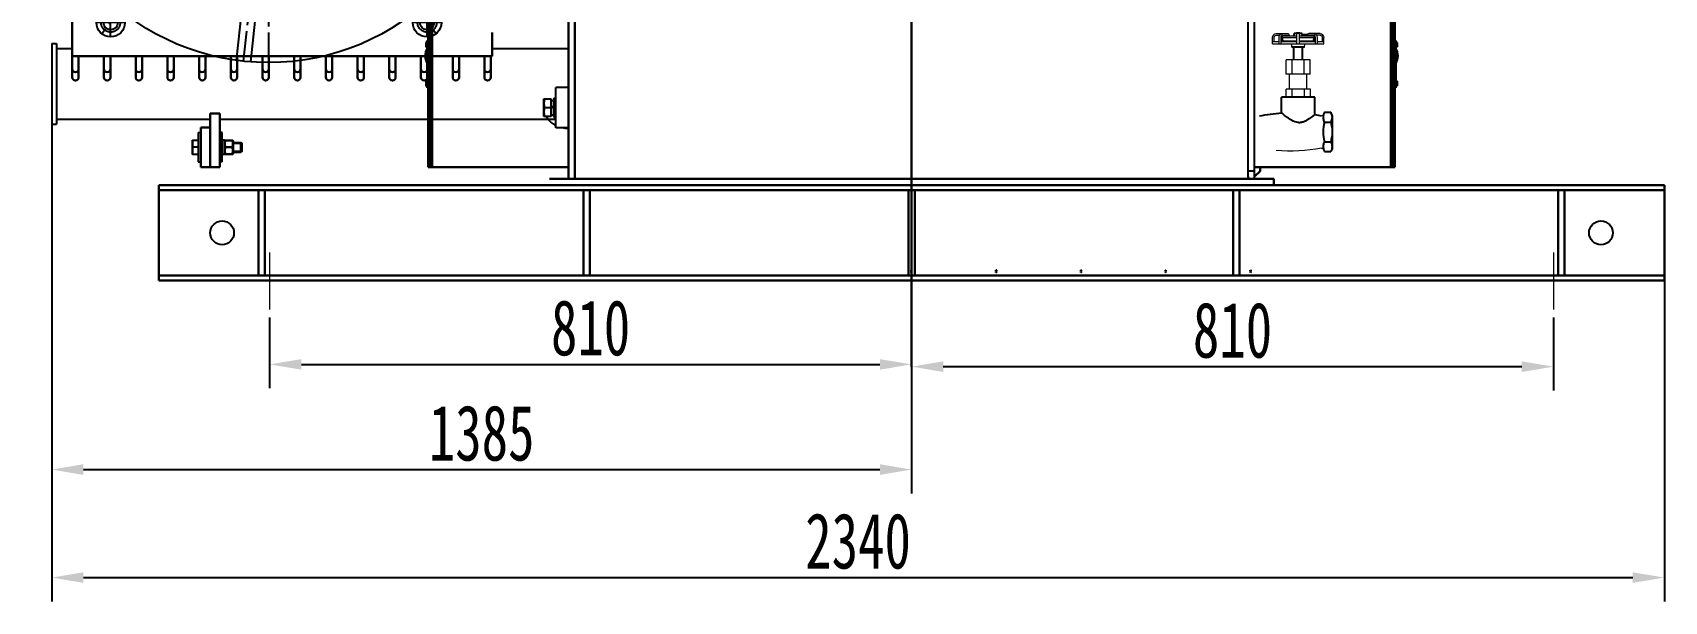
# Model space of a CAD drawing. Extents: x 54056 to 359947, y -41534 to 373650.
# Drawn here: x 82762 to 84821, y -27445 to -26727 of the extents above; entities that cross this region are included whole.
import ezdxf

# ---------------------------------------------------------------- set-up
doc = ezdxf.new("R2010")
doc.units = 0
doc.header["$LTSCALE"] = 3
doc.header["$MEASUREMENT"] = 0
for name, pattern in [('CENTER', [50.8, 31.75, -6.35, 6.35, -6.35]), ('CENTERX2', [20.32, 12.7, -2.54, 2.54, -2.54]), ('HIDDEN', [0.2, 0.1, -0.1])]:
    doc.linetypes.add(name, pattern=pattern)
doc.layers.get('0').update_dxf_attribs({"linetype": 'CONTINUOUS', "lineweight": 30})
doc.layers.get('DEFPOINTS').update_dxf_attribs({"linetype": 'CONTINUOUS', "lineweight": 20})
for name, color, linetype in [('02___PRT_ALL_AXES', 7, 'CONTINUOUS'), ('1', 6, 'CENTER'), ('CHAMFER', 7, 'CONTINUOUS')]:
    doc.layers.add(name, color=color, linetype=linetype)
doc.layers.add('2粗实线', color=7, linetype='CONTINUOUS', lineweight=25)
doc.layers.add('DIM', color=4, linetype='CONTINUOUS', lineweight=20)
doc.styles.get("Standard").update_dxf_attribs({"font": 'STFANGSO.TTF', "width": 0.7})
doc.dimstyles.new('1-15', dxfattribs={"dimscale": 20, "dimtxt": 3.5, "dimasz": 2, "dimexe": 1.5, "dimexo": 0.5, "dimgap": 0.5, "dimtad": 1, "dimtoh": 1, "dimdec": 1, "dimdsep": 46, "dimtxsty": 'Standard', "dimcen": 2.5, "dimclrd": 3, "dimclre": 3, "dimclrt": 3, "dimadec": 0, "dimazin": 2, "dimtfac": 1, "dimtdec": 1, "dimtmove": 0, "dimatfit": 2, "dimfxl": 1, "dimarcsym": 0})

# ---------------------------------------------------------------- blocks, each defined once
blk = doc.blocks.new('风机侧视图')
at = {"layer": '1', "color": 1, "linetype": 'CENTERX2', "lineweight": 25}
for p, q in [((-32377.5, -55769.7), (-32377.5, -55173.6)), ((-32366.8, -55372.2), (-32345.7, -55175.3)), ((-32440.3, -55393.8), (-32588.4, -55210)), ((-32577.1, -55242), (-32577.1, -55206)), ((-32166.5, -55210), (-32314.7, -55393.8)), ((-32177.8, -55242), (-32177.8, -55206)), ((-32559.1, -55224), (-32595.1, -55224)), ((-32159.8, -55224), (-32195.8, -55224)), ((-32081.1, -55439.8), (-32278.1, -55460.9)), ((-32079.4, -55471.6), (-32675.5, -55471.6)), ((-32476.9, -55482.3), (-32673.8, -55503.4)), ((-32440.3, -55549.5), (-32588.4, -55733.3)), ((-32166.5, -55733.3), (-32314.7, -55549.5)), ((-32409.3, -55768), (-32388.2, -55571)), ((-32577.1, -55737.3), (-32577.1, -55701.3)), ((-32177.8, -55737.3), (-32177.8, -55701.3)), ((-32559.1, -55719.3), (-32595.1, -55719.3)), ((-32159.8, -55719.3), (-32195.8, -55719.3))]:
    blk.add_line(p, q, dxfattribs=at)
for centre, radius in [((-32577.1, -55224), 12), ((-32177.8, -55224), 12), ((-32377.5, -55471.6), 233.4), ((-32377.5, -55471.6), 173.4), ((-32377.5, -55471.6), 100), ((-32377.5, -55471.6), 86.4), ((-32577.1, -55719.3), 12), ((-32177.8, -55719.3), 12)]:
    blk.add_circle(centre, radius, dxfattribs=at)
at = {"layer": '2粗实线'}
for p, q in [((-32375.8, -55371.6), (-32354.7, -55174.4)), ((-32358, -55373.5), (-32336.8, -55176.3)), ((-32447, -55399.7), (-32574.4, -55241.8)), ((-32433, -55388.5), (-32560.4, -55230.5)), ((-32194.6, -55230.5), (-32322, -55388.4)), ((-32180.6, -55241.8), (-32308, -55399.7)), ((-32082.2, -55430.9), (-32279.4, -55452.1)), ((-32080.3, -55448.8), (-32277.5, -55469.9)), ((-32477.5, -55473.3), (-32674.7, -55494.5)), ((-32475.6, -55491.2), (-32672.7, -55512.3)), ((-32447, -55543.5), (-32574.4, -55701.5)), ((-32180.7, -55701.5), (-32308, -55543.5)), ((-32433, -55554.8), (-32560.4, -55712.7)), ((-32418.2, -55766.9), (-32397.1, -55569.7)), ((-32400.4, -55768.8), (-32379.2, -55571.6)), ((-32194.6, -55712.8), (-32322, -55554.8))]:
    blk.add_line(p, q, dxfattribs=at)
for centre, radius in [((-32377.5, -55471.6), 298.1), ((-32577.1, -55224), 18), ((-32577.1, -55224), 9), ((-32177.8, -55224), 18), ((-32177.8, -55224), 9), ((-32577.1, -55719.3), 18), ((-32577.1, -55719.3), 9), ((-32177.8, -55719.3), 18), ((-32177.8, -55719.3), 9)]:
    blk.add_circle(centre, radius, dxfattribs=at)
blk = doc.blocks.new('10000风机侧视图')
at = {"color": 4, "linetype": 'Continuous'}
blk.add_blockref('风机侧视图', (0, 0), dxfattribs=at)
blk = doc.blocks.new('7891122')
at = {"color": 7, "linetype": 'Continuous'}
for p, q in [((104929.7, -12259.2), (104928.1, -12262.6)), ((104929.7, -12308.8), (104928.1, -12305.5)), ((104881.3, -12328), (104881.3, -12338)), ((104889, -12328), (104889, -12338)), ((104904.5, -12328), (104904.5, -12338)), ((104912.2, -12328), (104912.2, -12338)), ((104912.2, -12338), (104881.3, -12338)), ((104885.7, -12338), (104885.7, -12357)), ((104907.7, -12338), (104907.7, -12357)), ((104881.7, -12357), (104881.7, -12375)), ((104911.8, -12357), (104881.7, -12357)), ((104889.2, -12357), (104889.2, -12375)), ((104904.2, -12357), (104904.3, -12375)), ((104911.8, -12357), (104911.8, -12375)), ((104864.2, -12395), (104864.2, -12403)), ((104864.2, -12395), (104929.2, -12395)), ((104872.5, -12395), (104872.5, -12403)), ((104875, -12395), (104875, -12403)), ((104911.8, -12375), (104881.7, -12375)), ((104888.7, -12391), (104888.5, -12395)), ((104895, -12395), (104895, -12403)), ((104898.5, -12395), (104898.5, -12403)), ((104904.7, -12391), (104905, -12395)), ((104918.5, -12395), (104918.5, -12403)), ((104921, -12395), (104921, -12403)), ((104929.2, -12395), (104929.2, -12403)), ((104864.2, -12398), (104872.5, -12398)), ((104866.2, -12398), (104866.2, -12403)), ((104869.2, -12406), (104873.2, -12406)), ((104869.2, -12408), (104883.6, -12408)), ((104875, -12398), (104895, -12398)), ((104876.4, -12398), (104876.4, -12403)), ((104877.7, -12399), (104876.7, -12403)), ((104876.7, -12403), (104876.7, -12404.6)), ((104876.7, -12403), (104895, -12403)), ((104895, -12405), (104877, -12405)), ((104877.2, -12405.2), (104877.2, -12405)), ((104877.7, -12399), (104895, -12399)), ((104878.5, -12406), (104883.6, -12406)), ((104879.2, -12405.2), (104879.2, -12405)), ((104881.7, -12405.2), (104881.7, -12405)), ((104884.2, -12405.2), (104884.2, -12405)), ((104885.6, -12405.2), (104885.6, -12405)), ((104888.2, -12398), (104888.2, -12399)), ((104894.7, -12409), (104893.7, -12408)), ((104898.7, -12409), (104894.7, -12409)), ((104895, -12403), (104895, -12405)), ((104895, -12405), (104895, -12408)), ((104898.5, -12408), (104895, -12408)), ((104898.5, -12398), (104918.5, -12398)), ((104898.5, -12399), (104915.7, -12399)), ((104898.5, -12403), (104898.5, -12405)), ((104898.5, -12403), (104916.7, -12403)), ((104898.5, -12405), (104898.5, -12408)), ((104916.5, -12405), (104898.5, -12405)), ((104898.7, -12409), (104899.7, -12408)), ((104905.2, -12398), (104905.3, -12399)), ((104907.9, -12405.2), (104907.9, -12405)), ((104909.3, -12405.2), (104909.3, -12405)), ((104915, -12406), (104909.9, -12406)), ((104924.2, -12408), (104909.9, -12408)), ((104911.8, -12405.2), (104911.8, -12405)), ((104914.2, -12405.2), (104914.2, -12405)), ((104915.7, -12399), (104916.7, -12403)), ((104916.2, -12405.2), (104916.2, -12405)), ((104916.7, -12403), (104916.7, -12404.6)), ((104917.1, -12398), (104917.1, -12403)), ((104924.2, -12406), (104920.2, -12406)), ((104921, -12398), (104929.2, -12398)), ((104927.2, -12398), (104927.2, -12403))]:
    blk.add_line(p, q, dxfattribs=at)
for centre, radius, start, end in [((104887.4, -12454.9), 195.1, 78.6185, 95.4767), ((104926.3, -12261.7), 2, 258.6185, 333.439), ((104926.3, -12306.4), 2, 26.5691, 101.3895), ((104869.2, -12403), 5, 180.004, 270.004), ((104869.2, -12403), 3, 180.004, 270.004), ((104876.4, -12405.2), 0.8, 350.5521, 0.004), ((104876.4, -12405.2), 2.8, 343.0696, 0.004), ((104917, -12405.2), 2.8, 180.004, 196.9384), ((104917, -12405.2), 0.8, 180.004, 189.2329), ((104924.2, -12403), 5, 270.004, 0.004), ((104924.2, -12403), 3, 270.004, 0.004)]:
    blk.add_arc(centre, radius, start, end, dxfattribs=at)
for points, knots in [([(104872.5, -12403), (104872.5, -12404.2), (104873, -12406.5), (104875.1, -12408), (104876.1, -12408)], [0, 0, 0, 0, 0.559749, 1, 1, 1, 1]), ([(104875.8, -12406.2), (104876, -12406.5), (104876.6, -12407.4), (104877.7, -12408), (104878.5, -12408)], [0, 0, 0, 0, 0.281957, 1, 1, 1, 1]), ([(104876.4, -12403), (104876.4, -12403.8), (104876.7, -12405.1), (104878, -12406), (104878.5, -12406)], [0, 0, 0, 0, 0.559749, 1, 1, 1, 1]), ([(104881.2, -12406), (104881.4, -12406), (104881.7, -12405.7), (104881.7, -12405.3), (104881.7, -12405.2)], [0, 0, 0, 0, 0.699647, 1, 1, 1, 1]), ([(104883.6, -12408), (104884.2, -12408), (104885.3, -12407.2), (104885.6, -12405.9), (104885.6, -12405.2)], [0, 0, 0, 0, 0.440244, 1, 1, 1, 1]), ([(104883.6, -12406), (104883.9, -12406), (104884.2, -12405.7), (104884.2, -12405.3), (104884.2, -12405.2)], [0, 0, 0, 0, 0.699647, 1, 1, 1, 1]), ([(104909.9, -12408), (104909.3, -12408), (104908.1, -12407.2), (104907.9, -12405.9), (104907.9, -12405.2)], [0, 0, 0, 0, 0.440221, 1, 1, 1, 1]), ([(104909.9, -12406), (104909.6, -12406), (104909.3, -12405.7), (104909.3, -12405.3), (104909.3, -12405.2)], [0, 0, 0, 0, 0.699632, 1, 1, 1, 1]), ([(104912.3, -12406), (104912.1, -12406), (104911.8, -12405.7), (104911.8, -12405.3), (104911.8, -12405.2)], [0, 0, 0, 0, 0.699632, 1, 1, 1, 1]), ([(104917.1, -12403), (104917.1, -12403.8), (104916.8, -12405.1), (104915.5, -12406), (104915, -12406)], [0, 0, 0, 0, 0.559772, 1, 1, 1, 1]), ([(104917.7, -12406.2), (104917.5, -12406.5), (104916.9, -12407.4), (104915.8, -12408), (104915, -12408)], [0, 0, 0, 0, 0.281975, 1, 1, 1, 1]), ([(104921, -12403), (104921, -12404.2), (104920.5, -12406.5), (104918.4, -12408), (104917.4, -12408)], [0, 0, 0, 0, 0.559772, 1, 1, 1, 1])]:
    blk.add_open_spline(points, degree=3, knots=knots, dxfattribs=at)
for points in [[(104875, -12403), (104875, -12404.1), (104875.3, -12405.3), (104875.8, -12406.2)], [(104918.5, -12403), (104918.5, -12404.1), (104918.2, -12405.3), (104917.7, -12406.2)]]:
    blk.add_open_spline(points, degree=3, dxfattribs=at)
at = {"layer": '02___PRT_ALL_AXES', "color": 7, "linetype": 'Continuous'}
for p, q in [((104929.7, -12259.2), (104937.7, -12259.2)), ((104929.7, -12271.6), (104937.7, -12271.6)), ((104939.7, -12263.2), (104937.7, -12259.2)), ((104939.7, -12284), (104939.7, -12263.2)), ((104939.7, -12304.8), (104939.7, -12284)), ((104875.7, -12307.9), (104875.7, -12328)), ((104917.7, -12305.9), (104917.7, -12328)), ((104929.7, -12296.4), (104937.7, -12296.4)), ((104929.7, -12308.8), (104937.7, -12308.8)), ((104939.7, -12304.8), (104937.7, -12308.8)), ((104917.7, -12328), (104875.7, -12328)), ((104904.7, -12391), (104888.7, -12391)), ((104891.2, -12375), (104891.2, -12391)), ((104902.2, -12375), (104902.2, -12391)), ((104891.7, -12405), (104891.7, -12408)), ((104895, -12408), (104891.7, -12408)), ((104901.7, -12408), (104898.5, -12408)), ((104901.7, -12405), (104901.7, -12408)), ((104908.1, -12406.5), (104901.7, -12406.5))]:
    blk.add_line(p, q, dxfattribs=at)
for start, end in [(258.316, 266.593), (278.9641, 281.3895)]:
    blk.add_arc((104887.3, -12113.1), 195.1, start, end, dxfattribs=at)
for points, knots in [([(104929.7, -12271.6), (104929, -12270.2), (104927.9, -12267.3), (104928, -12264.2), (104928.4, -12262.8)], [0, 0, 0, 0, 0.510357, 1, 1, 1, 1]), ([(104929.7, -12296.4), (104928.7, -12292.4), (104927.4, -12284), (104928.7, -12275.6), (104929.7, -12271.6)], [0, 0, 0, 0, 0.5, 1, 1, 1, 1]), ([(104937.7, -12271.6), (104938.7, -12269.7), (104940.1, -12265.4), (104938.7, -12261.1), (104937.7, -12259.2)], [0, 0, 0, 0, 0.500015, 1, 1, 1, 1]), ([(104937.7, -12296.4), (104938.8, -12292.4), (104940.1, -12284), (104938.8, -12275.6), (104937.7, -12271.6)], [0, 0, 0, 0, 0.5, 1, 1, 1, 1]), ([(104917.7, -12305.9), (104917.7, -12305.9), (104917.6, -12305.7), (104917.2, -12305.5), (104916.7, -12305), (104915.6, -12304.1), (104913.8, -12302.8), (104911.3, -12300.9), (104908.2, -12299), (104904.8, -12297.1), (104900.8, -12295.6), (104895, -12295.4), (104889.7, -12297.8), (104885.1, -12300.7), (104882.2, -12302.8), (104879.7, -12304.7), (104877.9, -12306.1), (104876.9, -12307), (104876.2, -12307.5), (104876.1, -12307.7), (104875.7, -12307.9), (104875.7, -12307.9)], [0, 0, 0, 0, 0.00306, 0.012099, 0.026757, 0.046517, 0.09892, 0.16467, 0.240017, 0.322256, 0.409475, 0.499602, 0.67601, 0.758511, 0.83425, 0.900419, 0.953174, 0.973067, 0.987826, 0.996926, 1, 1, 1, 1]), ([(104928.4, -12305.3), (104928.1, -12303.8), (104927.9, -12300.7), (104929, -12297.8), (104929.7, -12296.4)], [0, 0, 0, 0, 0.489641, 1, 1, 1, 1]), ([(104937.7, -12308.8), (104938.7, -12306.9), (104940.1, -12302.6), (104938.7, -12298.3), (104937.7, -12296.4)], [0, 0, 0, 0, 0.499985, 1, 1, 1, 1])]:
    blk.add_open_spline(points, degree=3, knots=knots, dxfattribs=at)
for points in [[(104928.4, -12262.8), (104928.7, -12261.5), (104929.2, -12260.3), (104929.7, -12259.2)], [(104929.7, -12308.8), (104929.2, -12307.7), (104928.7, -12306.5), (104928.4, -12305.3)]]:
    blk.add_open_spline(points, degree=3, dxfattribs=at)
blk = doc.blocks.new('*D42')
at = {"color": 3, "linetype": 'ByBlock', "lineweight": -2, "transparency": 16777216}
for p, q in [((83061.2, -27087.1), (83061.2, -27176.2)), ((83871.2, -27087.1), (83871.2, -27176.2)), ((83101.2, -27146.2), (83831.2, -27146.2))]:
    blk.add_line(p, q, dxfattribs=at)
at = {"color": 3, "linetype": 'ByBlock', "transparency": 16777216}
for points in [[(83101.2, -27139.6), (83101.2, -27152.9), (83061.2, -27146.2)], [(83831.2, -27139.6), (83831.2, -27152.9), (83871.2, -27146.2)]]:
    blk.add_solid(points, dxfattribs=at)
at = {"layer": 'DEFPOINTS', "color": 0, "linetype": 'ByBlock', "transparency": 16777216}
for p in [(83061.2, -27077.1), (83871.2, -27077.1), (83871.2, -27146.2)]:
    blk.add_point(p, dxfattribs=at)
at = {"color": 3, "linetype": 'ByBlock', "lineweight": 30, "transparency": 16777216, "insert": (83466.2, -27100.4), "char_height": 70, "attachment_point": 5}
blk.add_mtext('810', dxfattribs=at)
blk = doc.blocks.new('*D43')
at = {"color": 3, "linetype": 'ByBlock', "lineweight": -2, "transparency": 16777216}
for p, q in [((83871.2, -27087.1), (83871.2, -27179.1)), ((84681.2, -27087.1), (84681.2, -27179.1)), ((83911.2, -27149.1), (84641.2, -27149.1))]:
    blk.add_line(p, q, dxfattribs=at)
at = {"color": 3, "linetype": 'ByBlock', "transparency": 16777216}
for points in [[(83911.2, -27142.4), (83911.2, -27155.8), (83871.2, -27149.1)], [(84641.2, -27142.4), (84641.2, -27155.8), (84681.2, -27149.1)]]:
    blk.add_solid(points, dxfattribs=at)
at = {"layer": 'DEFPOINTS', "color": 0, "linetype": 'ByBlock', "transparency": 16777216}
for p in [(83871.2, -27077.1), (84681.2, -27077.1), (84681.2, -27149.1)]:
    blk.add_point(p, dxfattribs=at)
at = {"color": 3, "linetype": 'ByBlock', "lineweight": 30, "transparency": 16777216, "insert": (84276.2, -27103.3), "char_height": 70, "attachment_point": 5}
blk.add_mtext('810', dxfattribs=at)
blk = doc.blocks.new('*D44')
at = {"color": 3, "linetype": 'ByBlock', "lineweight": -2, "transparency": 16777216}
for p, q in [((83871.2, -26775.8), (83871.2, -27309)), ((82786.2, -26853.2), (82786.2, -27309)), ((82826.2, -27279), (83831.2, -27279))]:
    blk.add_line(p, q, dxfattribs=at)
at = {"color": 3, "linetype": 'ByBlock', "transparency": 16777216}
for points in [[(82826.2, -27272.3), (82826.2, -27285.7), (82786.2, -27279)], [(83831.2, -27272.3), (83831.2, -27285.7), (83871.2, -27279)]]:
    blk.add_solid(points, dxfattribs=at)
at = {"layer": 'DEFPOINTS', "color": 0, "linetype": 'ByBlock', "transparency": 16777216}
for p in [(83871.2, -26765.8), (82786.2, -26843.2), (83871.2, -27279)]:
    blk.add_point(p, dxfattribs=at)
at = {"color": 3, "linetype": 'ByBlock', "lineweight": 30, "transparency": 16777216, "insert": (83328.7, -27233.2), "char_height": 70, "attachment_point": 5}
blk.add_mtext('1385', dxfattribs=at)
blk = doc.blocks.new('*D45')
at = {"color": 3, "linetype": 'ByBlock', "lineweight": -2, "transparency": 16777216}
for p, q in [((82786.2, -26824.9), (82786.2, -27445.3)), ((84821.2, -26990.2), (84821.2, -27445.3)), ((82826.2, -27415.3), (84781.2, -27415.3))]:
    blk.add_line(p, q, dxfattribs=at)
at = {"color": 3, "linetype": 'ByBlock', "transparency": 16777216}
for points in [[(82826.2, -27408.7), (82826.2, -27422), (82786.2, -27415.3)], [(84781.2, -27408.7), (84781.2, -27422), (84821.2, -27415.3)]]:
    blk.add_solid(points, dxfattribs=at)
at = {"layer": 'DEFPOINTS', "color": 0, "linetype": 'ByBlock', "transparency": 16777216}
for p in [(82786.2, -26814.9), (84821.2, -26980.2), (84821.2, -27415.3)]:
    blk.add_point(p, dxfattribs=at)
at = {"color": 3, "linetype": 'ByBlock', "lineweight": 30, "transparency": 16777216, "insert": (83803.7, -27369.5), "char_height": 70, "attachment_point": 5}
blk.add_mtext('2340', dxfattribs=at)

msp = doc.modelspace()

# ---------------------------------------------------------------- linework, layer by layer
at = {"color": 1, "linetype": 'ByBlock', "lineweight": 30}
msp.add_line((83871.155, -24666), (83871.155, -27149.113), dxfattribs=at)
at = {"color": 7, "linetype": 'Continuous'}
for p, q in [((83261.341, -26897.213), (83260.085, -25140.013)), ((83261.341, -26897.213), (83260.085, -25140.013)), ((84480.97, -26897.213), (84482.225, -25140.013)), ((82812.155, -26783.962), (82812.155, -25468.39)), ((83438.155, -26912.213), (83438.155, -26437.213)), ((83261.155, -26897.212), (83261.155, -26637.212)), ((84481.155, -26897.212), (84481.155, -26637.212)), ((83261.155, -26737.212), (83260.055, -26737.212)), ((83260.055, -26737.212), (83260.055, -26738.712)), ((83260.055, -26746.712), (83260.055, -26787.712)), ((83260.155, -26737.212), (83260.155, -26797.212)), ((83342.155, -26757.213), (83342.155, -26727.213)), ((84481.155, -26737.212), (84482.255, -26737.212)), ((84482.155, -26737.212), (84482.155, -26797.212)), ((84482.255, -26737.212), (84482.255, -26738.712)), ((84482.255, -26746.712), (84482.255, -26787.712)), ((82812.155, -26757.213), (83342.155, -26757.213)), ((82820.155, -26757.213), (82820.155, -26783.962)), ((82852.155, -26783.962), (82852.155, -26757.213)), ((82860.155, -26757.213), (82860.155, -26783.962)), ((82892.155, -26783.962), (82892.155, -26757.213)), ((82900.155, -26757.213), (82900.155, -26783.962)), ((82932.155, -26783.962), (82932.155, -26757.213)), ((82940.155, -26757.213), (82940.155, -26783.962)), ((82972.155, -26783.962), (82972.155, -26757.213)), ((82980.155, -26757.213), (82980.155, -26783.962)), ((83012.155, -26783.962), (83012.155, -26757.213)), ((83020.155, -26757.213), (83020.155, -26783.962)), ((83052.155, -26783.962), (83052.155, -26757.213)), ((83060.155, -26757.213), (83060.155, -26783.962)), ((83092.155, -26783.962), (83092.155, -26757.213)), ((83100.155, -26757.213), (83100.155, -26783.962)), ((83132.155, -26783.962), (83132.155, -26757.213)), ((83140.155, -26757.213), (83140.155, -26783.962)), ((83172.155, -26783.962), (83172.155, -26757.213)), ((83180.155, -26757.213), (83180.155, -26783.962)), ((83212.155, -26783.962), (83212.155, -26757.213)), ((83220.155, -26757.213), (83220.155, -26783.962)), ((83252.155, -26783.962), (83252.155, -26757.213)), ((83260.155, -26760.391), (83260.055, -26760.391)), ((83260.155, -26757.213), (83260.155, -26783.962)), ((83292.155, -26783.962), (83292.155, -26757.213)), ((83300.155, -26757.213), (83300.155, -26783.962)), ((83332.155, -26783.962), (83332.155, -26757.213)), ((83340.155, -26757.213), (83340.155, -26783.962)), ((84482.155, -26760.391), (84482.255, -26760.391)), ((83260.055, -26795.712), (83260.055, -26797.212)), ((83261.155, -26797.212), (83260.055, -26797.212)), ((84481.155, -26797.212), (84482.255, -26797.212)), ((84482.255, -26795.712), (84482.255, -26797.212)), ((83416.555, -26833.325), (83416.555, -26811.1)), ((83416.555, -26820.323), (83419.655, -26822.113)), ((83416.555, -26820.612), (83419.655, -26822.401)), ((82974.155, -26847.213), (82986.155, -26847.213)), ((82974.155, -26847.213), (82974.155, -26897.213)), ((82986.155, -26829.629), (82998.155, -26829.629)), ((82986.155, -26829.629), (82986.155, -26897.213)), ((82998.155, -26829.629), (82998.155, -26897.213)), ((83004.255, -26863.013), (83004.255, -26881.413)), ((83004.541, -26863.54), (83014.769, -26863.54)), ((83015.055, -26879.724), (83015.055, -26864.702)), ((83026.155, -26867.413), (83024.955, -26866.213)), ((83024.955, -26866.213), (83024.955, -26878.213)), ((83026.155, -26877.313), (83026.155, -26867.113)), ((83014.769, -26880.886), (83004.541, -26880.886)), ((83012.552, -26872.213), (83006.759, -26872.213)), ((83026.155, -26877.013), (83024.955, -26878.213)), ((82974.155, -26897.213), (82998.155, -26897.213)), ((83438.155, -26897.213), (83261.155, -26897.213)), ((84296.155, -26909.213), (84296.155, -26912.213)), ((84304.155, -26897.213), (84481.155, -26897.213)), ((82921.155, -26920.213), (84821.155, -26920.213)), ((82921.155, -26920.213), (82921.155, -27040.213)), ((82921.155, -26926.213), (84821.155, -26926.213)), ((83055.155, -26926.213), (83047.155, -26926.213)), ((83047.155, -27034.213), (83047.155, -26926.213)), ((83055.155, -27034.213), (83055.155, -26926.213)), ((84328.155, -26912.213), (83414.155, -26912.213)), ((83457.155, -27034.213), (83457.155, -26926.213)), ((83465.155, -27034.213), (83465.155, -26926.213)), ((83867.155, -27034.213), (83867.155, -26926.213)), ((83875.155, -27034.213), (83875.155, -26926.213)), ((84277.155, -27034.213), (84277.155, -26926.213)), ((84285.155, -27034.213), (84285.155, -26926.213)), ((84328.155, -26912.213), (84328.155, -26920.213)), ((84695.155, -26926.213), (84687.155, -26926.213)), ((84687.155, -27034.213), (84687.155, -26926.213)), ((84695.155, -27034.213), (84695.155, -26926.213)), ((84821.155, -26920.213), (84821.155, -27040.213)), ((82921.155, -27034.213), (84821.155, -27034.213)), ((83055.155, -27034.213), (83047.155, -27034.213)), ((83465.155, -27034.213), (83457.155, -27034.213)), ((83875.155, -27034.213), (83867.155, -27034.213)), ((84285.155, -27034.213), (84277.155, -27034.213)), ((84695.155, -27034.213), (84687.155, -27034.213)), ((82921.155, -27040.213), (84821.155, -27040.213))]:
    msp.add_line(p, q, dxfattribs=at)
at = {"color": 3, "linetype": 'Continuous'}
for p, q in [((83263.354, -26897.213), (83262.01, -25140.013)), ((83263.354, -26897.213), (83262.01, -25140.013)), ((83265.01, -25140.013), (83266.354, -26897.213)), ((83265.01, -25140.013), (83266.354, -26897.213)), ((84477.301, -25140.013), (84475.956, -26897.213)), ((84478.956, -26897.213), (84480.301, -25140.013)), ((83446.155, -26437.213), (83446.155, -26912.213)), ((84304.155, -26909.213), (84311.155, -26902.213)), ((84311.155, -26902.213), (84311.155, -26897.213))]:
    msp.add_line(p, q, dxfattribs=at)
at = {"color": 2, "linetype": 'Continuous'}
for p, q in [((83026.155, -26867.113), (83015.055, -26867.113)), ((83026.155, -26877.313), (83015.055, -26877.313))]:
    msp.add_line(p, q, dxfattribs=at)
at = {"color": 7, "linetype": 'Continuous'}
for centre, start, end in [((83006.759, -26864.702), 152.347904, 180), ((83012.552, -26864.702), 0, 27.652096), ((83006.759, -26879.724), 180, 207.652096), ((83012.552, -26879.724), 332.347904, 0)]:
    msp.add_arc(centre, 2.504, start, end, dxfattribs=at)
for points, knots in [([(82812.155, -26773.581), (82812.155, -26774.436), (82813.008, -26776.433), (82816.155, -26777.65), (82819.303, -26776.433), (82820.155, -26774.436), (82820.155, -26773.581)], [0, 0, 0, 0, 0.21953827, 0.5, 0.78046173, 1, 1, 1, 1]), ([(82820.155, -26783.962), (82820.155, -26784.973), (82819.279, -26787.084), (82816.155, -26788.349), (82813.031, -26787.084), (82812.155, -26784.973), (82812.155, -26783.962)], [0, 0, 0, 0, 0.2488283, 0.49999964, 0.75117097, 1, 1, 1, 1]), ([(82852.155, -26773.581), (82852.155, -26774.436), (82853.008, -26776.433), (82856.155, -26777.65), (82859.303, -26776.433), (82860.155, -26774.436), (82860.155, -26773.581)], [0, 0, 0, 0, 0.21953827, 0.5, 0.78046173, 1, 1, 1, 1]), ([(82860.155, -26783.962), (82860.155, -26784.973), (82859.279, -26787.084), (82856.155, -26788.349), (82853.031, -26787.084), (82852.155, -26784.973), (82852.155, -26783.962)], [0, 0, 0, 0, 0.2488283, 0.49999964, 0.75117097, 1, 1, 1, 1]), ([(82892.155, -26773.581), (82892.155, -26774.436), (82893.008, -26776.433), (82896.155, -26777.65), (82899.303, -26776.433), (82900.155, -26774.436), (82900.155, -26773.581)], [0, 0, 0, 0, 0.21953827, 0.5, 0.78046173, 1, 1, 1, 1]), ([(82900.155, -26783.962), (82900.155, -26784.973), (82899.279, -26787.084), (82896.155, -26788.349), (82893.031, -26787.084), (82892.155, -26784.973), (82892.155, -26783.962)], [0, 0, 0, 0, 0.2488283, 0.49999964, 0.75117097, 1, 1, 1, 1]), ([(82932.155, -26773.581), (82932.155, -26774.436), (82933.008, -26776.433), (82936.155, -26777.65), (82939.303, -26776.433), (82940.155, -26774.436), (82940.155, -26773.581)], [0, 0, 0, 0, 0.21953827, 0.5, 0.78046173, 1, 1, 1, 1]), ([(82940.155, -26783.962), (82940.155, -26784.973), (82939.279, -26787.084), (82936.155, -26788.349), (82933.031, -26787.084), (82932.155, -26784.973), (82932.155, -26783.962)], [0, 0, 0, 0, 0.2488283, 0.49999964, 0.75117097, 1, 1, 1, 1]), ([(82972.155, -26773.581), (82972.155, -26774.436), (82973.008, -26776.433), (82976.155, -26777.65), (82979.303, -26776.433), (82980.155, -26774.436), (82980.155, -26773.581)], [0, 0, 0, 0, 0.21953827, 0.5, 0.78046173, 1, 1, 1, 1]), ([(82980.155, -26783.962), (82980.155, -26784.973), (82979.279, -26787.084), (82976.155, -26788.349), (82973.031, -26787.084), (82972.155, -26784.973), (82972.155, -26783.962)], [0, 0, 0, 0, 0.2488283, 0.49999964, 0.75117097, 1, 1, 1, 1]), ([(83012.155, -26773.581), (83012.155, -26774.436), (83013.008, -26776.433), (83016.155, -26777.65), (83019.303, -26776.433), (83020.155, -26774.436), (83020.155, -26773.581)], [0, 0, 0, 0, 0.21953827, 0.5, 0.78046173, 1, 1, 1, 1]), ([(83020.155, -26783.962), (83020.155, -26784.973), (83019.279, -26787.084), (83016.155, -26788.349), (83013.031, -26787.084), (83012.155, -26784.973), (83012.155, -26783.962)], [0, 0, 0, 0, 0.2488283, 0.49999964, 0.75117097, 1, 1, 1, 1]), ([(83052.155, -26773.581), (83052.155, -26774.436), (83053.008, -26776.433), (83056.155, -26777.65), (83059.303, -26776.433), (83060.155, -26774.436), (83060.155, -26773.581)], [0, 0, 0, 0, 0.21953827, 0.5, 0.78046173, 1, 1, 1, 1]), ([(83060.155, -26783.962), (83060.155, -26784.973), (83059.279, -26787.084), (83056.155, -26788.349), (83053.031, -26787.084), (83052.155, -26784.973), (83052.155, -26783.962)], [0, 0, 0, 0, 0.2488283, 0.49999964, 0.75117097, 1, 1, 1, 1]), ([(83092.155, -26773.581), (83092.155, -26774.436), (83093.008, -26776.433), (83096.155, -26777.65), (83099.303, -26776.433), (83100.155, -26774.436), (83100.155, -26773.581)], [0, 0, 0, 0, 0.21953827, 0.5, 0.78046173, 1, 1, 1, 1]), ([(83100.155, -26783.962), (83100.155, -26784.973), (83099.279, -26787.084), (83096.155, -26788.349), (83093.031, -26787.084), (83092.155, -26784.973), (83092.155, -26783.962)], [0, 0, 0, 0, 0.2488283, 0.49999964, 0.75117097, 1, 1, 1, 1]), ([(83132.155, -26773.581), (83132.155, -26774.436), (83133.008, -26776.433), (83136.155, -26777.65), (83139.303, -26776.433), (83140.155, -26774.436), (83140.155, -26773.581)], [0, 0, 0, 0, 0.21953827, 0.5, 0.78046173, 1, 1, 1, 1]), ([(83140.155, -26783.962), (83140.155, -26784.973), (83139.279, -26787.084), (83136.155, -26788.349), (83133.031, -26787.084), (83132.155, -26784.973), (83132.155, -26783.962)], [0, 0, 0, 0, 0.2488283, 0.49999964, 0.75117097, 1, 1, 1, 1]), ([(83172.155, -26773.581), (83172.155, -26774.436), (83173.008, -26776.433), (83176.155, -26777.65), (83179.303, -26776.433), (83180.155, -26774.436), (83180.155, -26773.581)], [0, 0, 0, 0, 0.21953827, 0.5, 0.78046173, 1, 1, 1, 1]), ([(83180.155, -26783.962), (83180.155, -26784.973), (83179.279, -26787.084), (83176.155, -26788.349), (83173.031, -26787.084), (83172.155, -26784.973), (83172.155, -26783.962)], [0, 0, 0, 0, 0.2488283, 0.49999964, 0.75117097, 1, 1, 1, 1]), ([(83212.155, -26773.581), (83212.155, -26774.436), (83213.008, -26776.433), (83216.155, -26777.65), (83219.303, -26776.433), (83220.155, -26774.436), (83220.155, -26773.581)], [0, 0, 0, 0, 0.21953827, 0.5, 0.78046173, 1, 1, 1, 1]), ([(83220.155, -26783.962), (83220.155, -26784.973), (83219.279, -26787.084), (83216.155, -26788.349), (83213.031, -26787.084), (83212.155, -26784.973), (83212.155, -26783.962)], [0, 0, 0, 0, 0.2488283, 0.49999964, 0.75117097, 1, 1, 1, 1]), ([(83252.155, -26773.581), (83252.155, -26774.436), (83253.008, -26776.433), (83256.155, -26777.65), (83259.303, -26776.433), (83260.155, -26774.436), (83260.155, -26773.581)], [0, 0, 0, 0, 0.21953827, 0.5, 0.78046173, 1, 1, 1, 1]), ([(83260.155, -26783.962), (83260.155, -26784.973), (83259.279, -26787.084), (83256.155, -26788.349), (83253.031, -26787.084), (83252.155, -26784.973), (83252.155, -26783.962)], [0, 0, 0, 0, 0.2488283, 0.49999964, 0.75117097, 1, 1, 1, 1]), ([(83292.155, -26773.581), (83292.155, -26774.436), (83293.008, -26776.433), (83296.155, -26777.65), (83299.303, -26776.433), (83300.155, -26774.436), (83300.155, -26773.581)], [0, 0, 0, 0, 0.21953827, 0.5, 0.78046173, 1, 1, 1, 1]), ([(83300.155, -26783.962), (83300.155, -26784.973), (83299.279, -26787.084), (83296.155, -26788.349), (83293.031, -26787.084), (83292.155, -26784.973), (83292.155, -26783.962)], [0, 0, 0, 0, 0.2488283, 0.49999964, 0.75117097, 1, 1, 1, 1]), ([(83332.155, -26773.581), (83332.155, -26774.436), (83333.008, -26776.433), (83336.155, -26777.65), (83339.303, -26776.433), (83340.155, -26774.436), (83340.155, -26773.581)], [0, 0, 0, 0, 0.21953827, 0.5, 0.78046173, 1, 1, 1, 1]), ([(83340.155, -26783.962), (83340.155, -26784.973), (83339.279, -26787.084), (83336.155, -26788.349), (83333.031, -26787.084), (83332.155, -26784.973), (83332.155, -26783.962)], [0, 0, 0, 0, 0.2488283, 0.49999964, 0.75117097, 1, 1, 1, 1]), ([(83006.759, -26863.54), (83006.516, -26863.54), (83006.033, -26863.668), (83005.486, -26864.127), (83005.112, -26864.697), (83004.783, -26865.512), (83004.584, -26866.583), (83004.52, -26867.876), (83004.583, -26869.168), (83004.783, -26870.24), (83005.111, -26871.055), (83005.486, -26871.625), (83006.033, -26872.084), (83006.516, -26872.213), (83006.759, -26872.213)], [0, 0, 0, 0, 0.06831589, 0.13361298, 0.1964227, 0.25790937, 0.37917325, 0.49994446, 0.62072047, 0.74200295, 0.80350716, 0.8663402, 0.93167151, 1, 1, 1, 1]), ([(83012.552, -26872.213), (83012.795, -26872.213), (83013.277, -26872.084), (83013.824, -26871.625), (83014.199, -26871.055), (83014.528, -26870.24), (83014.727, -26869.169), (83014.79, -26867.876), (83014.727, -26866.583), (83014.528, -26865.512), (83014.199, -26864.697), (83013.824, -26864.127), (83013.277, -26863.668), (83012.795, -26863.54), (83012.552, -26863.54)], [0, 0, 0, 0, 0.06831508, 0.13361999, 0.196443, 0.25793888, 0.37921906, 0.50000776, 0.62079657, 0.74207692, 0.80357124, 0.866388, 0.93168733, 1, 1, 1, 1]), ([(83006.759, -26872.213), (83006.516, -26872.213), (83006.033, -26872.342), (83005.486, -26872.801), (83005.111, -26873.371), (83004.783, -26874.186), (83004.584, -26875.257), (83004.52, -26876.55), (83004.584, -26877.843), (83004.783, -26878.914), (83005.112, -26879.729), (83005.486, -26880.298), (83006.033, -26880.757), (83006.516, -26880.886), (83006.759, -26880.886)], [0, 0, 0, 0, 0.06831954, 0.13363892, 0.19647531, 0.25797273, 0.37924939, 0.50003357, 0.62081808, 0.74209453, 0.80358604, 0.86639654, 0.9316918, 1, 1, 1, 1]), ([(83012.552, -26880.886), (83012.795, -26880.886), (83013.277, -26880.757), (83013.824, -26880.298), (83014.199, -26879.729), (83014.528, -26878.914), (83014.727, -26877.843), (83014.79, -26876.55), (83014.727, -26875.257), (83014.528, -26874.186), (83014.199, -26873.371), (83013.825, -26872.801), (83013.277, -26872.342), (83012.795, -26872.213), (83012.552, -26872.213)], [0, 0, 0, 0, 0.06829582, 0.13358371, 0.1963908, 0.25788017, 0.37915389, 0.49993567, 0.6207226, 0.74201401, 0.80351993, 0.86635544, 0.93168065, 1, 1, 1, 1])]:
    msp.add_open_spline(points, degree=3, knots=knots, dxfattribs=at)
at = {"layer": '02___PRT_ALL_AXES', "color": 7, "linetype": 'Continuous'}
for p, q in [((82786.155, -26741.213), (82786.155, -26843.213)), ((82786.155, -26741.213), (82792.155, -26741.213)), ((82792.155, -26741.213), (82792.155, -26843.213)), ((83258.455, -26739.931), (83258.455, -26745.494)), ((84483.855, -26739.931), (84483.855, -26745.494)), ((82792.155, -26747.713), (82812.155, -26747.713)), ((83342.155, -26747.713), (83438.155, -26747.713)), ((83258.455, -26788.931), (83258.455, -26794.494)), ((83438.155, -26796.713), (83422.155, -26796.713)), ((83422.155, -26847.713), (83422.155, -26796.713)), ((83438.155, -26847.713), (83438.155, -26796.713)), ((84483.855, -26788.931), (84483.855, -26794.494)), ((83407.31, -26811.1), (83416.555, -26811.1)), ((83407.31, -26833.325), (83407.31, -26811.1)), ((83416.555, -26822.213), (83408.022, -26822.213)), ((83416.555, -26813.013), (83419.655, -26813.013)), ((83419.655, -26810.213), (83422.155, -26810.213)), ((83419.655, -26810.213), (83419.655, -26834.213)), ((82786.155, -26843.213), (82792.155, -26843.213)), ((82792.155, -26836.713), (82986.155, -26836.713)), ((82998.155, -26836.713), (83412.533, -26836.713)), ((83416.555, -26833.325), (83407.31, -26833.325)), ((83412.533, -26836.713), (83422.155, -26836.713)), ((83416.555, -26831.413), (83419.655, -26831.413)), ((83419.655, -26834.213), (83422.155, -26834.213)), ((83438.155, -26847.713), (83422.155, -26847.713)), ((82963.655, -26863.213), (82971.155, -26863.213)), ((82963.655, -26881.213), (82963.655, -26863.213)), ((82971.155, -26853.713), (82974.155, -26853.713)), ((82971.155, -26853.713), (82971.155, -26890.713)), ((83001.155, -26853.713), (82998.155, -26853.713)), ((83001.155, -26890.713), (83001.155, -26853.713)), ((83004.255, -26863.013), (83001.155, -26863.013)), ((83015.055, -26866.213), (83024.955, -26866.213)), ((82971.155, -26881.213), (82963.655, -26881.213)), ((82971.155, -26872.213), (82964.232, -26872.213)), ((82971.155, -26890.713), (82974.155, -26890.713)), ((83001.155, -26890.713), (82998.155, -26890.713)), ((83004.255, -26881.413), (83001.155, -26881.413)), ((83015.055, -26878.213), (83024.955, -26878.213))]:
    msp.add_line(p, q, dxfattribs=at)
at = {"layer": '02___PRT_ALL_AXES', "color": 8, "linetype": 'HIDDEN'}
for p, q in [((83871.655, -27027.213), (83870.655, -27027.213)), ((83870.655, -27030.213), (83870.655, -27027.213)), ((83871.655, -27030.213), (83870.655, -27030.213)), ((83871.655, -27030.213), (83871.655, -27027.213)), ((83978.655, -27027.213), (83977.655, -27027.213)), ((83977.655, -27030.213), (83977.655, -27027.213)), ((83978.655, -27030.213), (83977.655, -27030.213)), ((83978.655, -27030.213), (83978.655, -27027.213)), ((84085.655, -27027.213), (84084.655, -27027.213)), ((84084.655, -27030.213), (84084.655, -27027.213)), ((84085.655, -27030.213), (84084.655, -27030.213)), ((84085.655, -27030.213), (84085.655, -27027.213)), ((84192.655, -27027.213), (84191.655, -27027.213)), ((84191.655, -27030.213), (84191.655, -27027.213)), ((84192.655, -27030.213), (84191.655, -27030.213)), ((84192.655, -27030.213), (84192.655, -27027.213)), ((84299.655, -27027.213), (84298.655, -27027.213)), ((84298.655, -27030.213), (84298.655, -27027.213)), ((84299.655, -27030.213), (84298.655, -27030.213)), ((84299.655, -27030.213), (84299.655, -27027.213))]:
    msp.add_line(p, q, dxfattribs=at)
at = {"layer": '02___PRT_ALL_AXES', "color": 7, "linetype": 'Continuous'}
for centre in [(83001.155, -26980.213), (84741.155, -26980.213)]:
    msp.add_circle(centre, 15, dxfattribs=at)
for centre, radius, start, end in [((83260.155, -26740.507), 1.795, 90, 161.265731), ((83260.155, -26744.917), 1.795, 198.734269, 270), ((84482.155, -26740.507), 1.795, 18.734269, 90), ((84482.155, -26744.917), 1.795, 270, 341.265731), ((83274.055, -26756.712), 16.9, 146.036378, 213.963622), ((84468.255, -26756.712), 16.9, 326.036378, 33.963622), ((83260.155, -26789.507), 1.795, 90, 161.265731), ((84482.155, -26789.507), 1.795, 18.734269, 90), ((83260.155, -26793.917), 1.795, 198.734269, 270), ((84482.155, -26793.917), 1.795, 270, 341.265731), ((83438.148, -26810.692), 37.581, 260.644487, 270.010733)]:
    msp.add_arc(centre, radius, start, end, dxfattribs=at)
for points, knots in [([(83408.022, -26811.1), (83407.804, -26812.012), (83407.534, -26813.393), (83407.342, -26815.256), (83407.31, -26816.19), (83407.31, -26816.657)], [0, 0, 0, 0, 0.50084784, 0.75056496, 1, 1, 1, 1]), ([(83407.31, -26816.657), (83407.31, -26817.123), (83407.342, -26818.058), (83407.534, -26819.92), (83407.804, -26821.301), (83408.022, -26822.213)], [0, 0, 0, 0, 0.24943505, 0.49915216, 1, 1, 1, 1]), ([(83408.022, -26822.213), (83407.804, -26823.124), (83407.534, -26824.506), (83407.342, -26826.368), (83407.31, -26827.302), (83407.31, -26827.769)], [0, 0, 0, 0, 0.50084784, 0.75056496, 1, 1, 1, 1]), ([(83407.31, -26827.769), (83407.31, -26828.236), (83407.342, -26829.17), (83407.534, -26831.032), (83407.804, -26832.414), (83408.022, -26833.325)], [0, 0, 0, 0, 0.24943505, 0.49915216, 1, 1, 1, 1]), ([(83422.108, -26844.582), (83420.811, -26843.931), (83416.092, -26841.157), (83412.141, -26836.943), (83410.321, -26833.352)], [0, 0, 0, 0, 0.26499294, 1, 1, 1, 1])]:
    msp.add_open_spline(points, degree=3, knots=knots, dxfattribs=at)
for points in [[(82964.232, -26863.213), (82963.88, -26864.684), (82963.655, -26866.201), (82963.655, -26867.713)], [(82963.655, -26867.713), (82963.655, -26869.225), (82963.88, -26870.742), (82964.232, -26872.213)], [(82964.232, -26872.213), (82963.88, -26873.684), (82963.655, -26875.201), (82963.655, -26876.713)], [(82963.655, -26876.713), (82963.655, -26878.225), (82963.88, -26879.742), (82964.232, -26881.213)]]:
    msp.add_open_spline(points, degree=3, dxfattribs=at)
at = {"layer": 'CHAMFER', "color": 3, "linetype": 'Continuous'}
msp.add_line((84296.155, -26909.213), (84296.155, -26437.213), dxfattribs=at)
at = {"layer": 'CHAMFER', "color": 7, "linetype": 'Continuous'}
for p, q in [((84304.155, -26912.213), (84304.155, -26437.213)), ((84304.155, -26902.213), (84296.155, -26902.213))]:
    msp.add_line(p, q, dxfattribs=at)
at = {"layer": 'DIM', "color": 3}
for p, q in [((83061.155, -27005.04), (83061.155, -27077.1)), ((83871.155, -27005.04), (83871.155, -27077.1)), ((84681.155, -27005.04), (84681.155, -27077.1))]:
    msp.add_line(p, q, dxfattribs=at)

# ---------------------------------------------------------------- block references
at = {"color": 4, "linetype": 'Continuous'}
msp.add_blockref('10000风机侧视图', (115437.641, 29004.402), dxfattribs=at)
at = {"layer": 'DIM', "color": 2, "xscale": -1, "rotation": 180}
msp.add_blockref('7891122', (-20537.579, -39136.766), dxfattribs=at)

# ---------------------------------------------------------------- dimensions: what is measured, and where the dimension line sits
at = {"color": 1, "linetype": 'ByBlock', "lineweight": 30}
for base, p1, p2, text, picture, middle in [((83871.155, -27279), (82786.155, -26843.213), (83871.155, -26765.77), '1385', '*D44', (83328.655, -27233.152)), ((84821.155, -27415.35), (82786.155, -26814.91), (84821.155, -26980.213), '2340', '*D45', (83803.655, -27369.502))]:
    dim = msp.add_linear_dim(base=base, p1=p1, p2=p2, text=text, dimstyle='1-15', dxfattribs=at)
    dim.commit()
    dim.dimension.update_dxf_attribs({"geometry": picture, "text_midpoint": middle})
for base, p1, p2, picture, middle in [((83871.155, -27146.24), (83061.155, -27077.1), (83871.155, -27077.1), '*D42', (83466.155, -27100.392)), ((84681.155, -27149.113), (83871.155, -27077.1), (84681.155, -27077.1), '*D43', (84276.155, -27103.264))]:
    dim = msp.add_linear_dim(base=base, p1=p1, p2=p2, dimstyle='1-15', dxfattribs=at)
    dim.commit()
    dim.dimension.update_dxf_attribs({"geometry": picture, "text_midpoint": middle})

doc.saveas('drawing.dxf')
